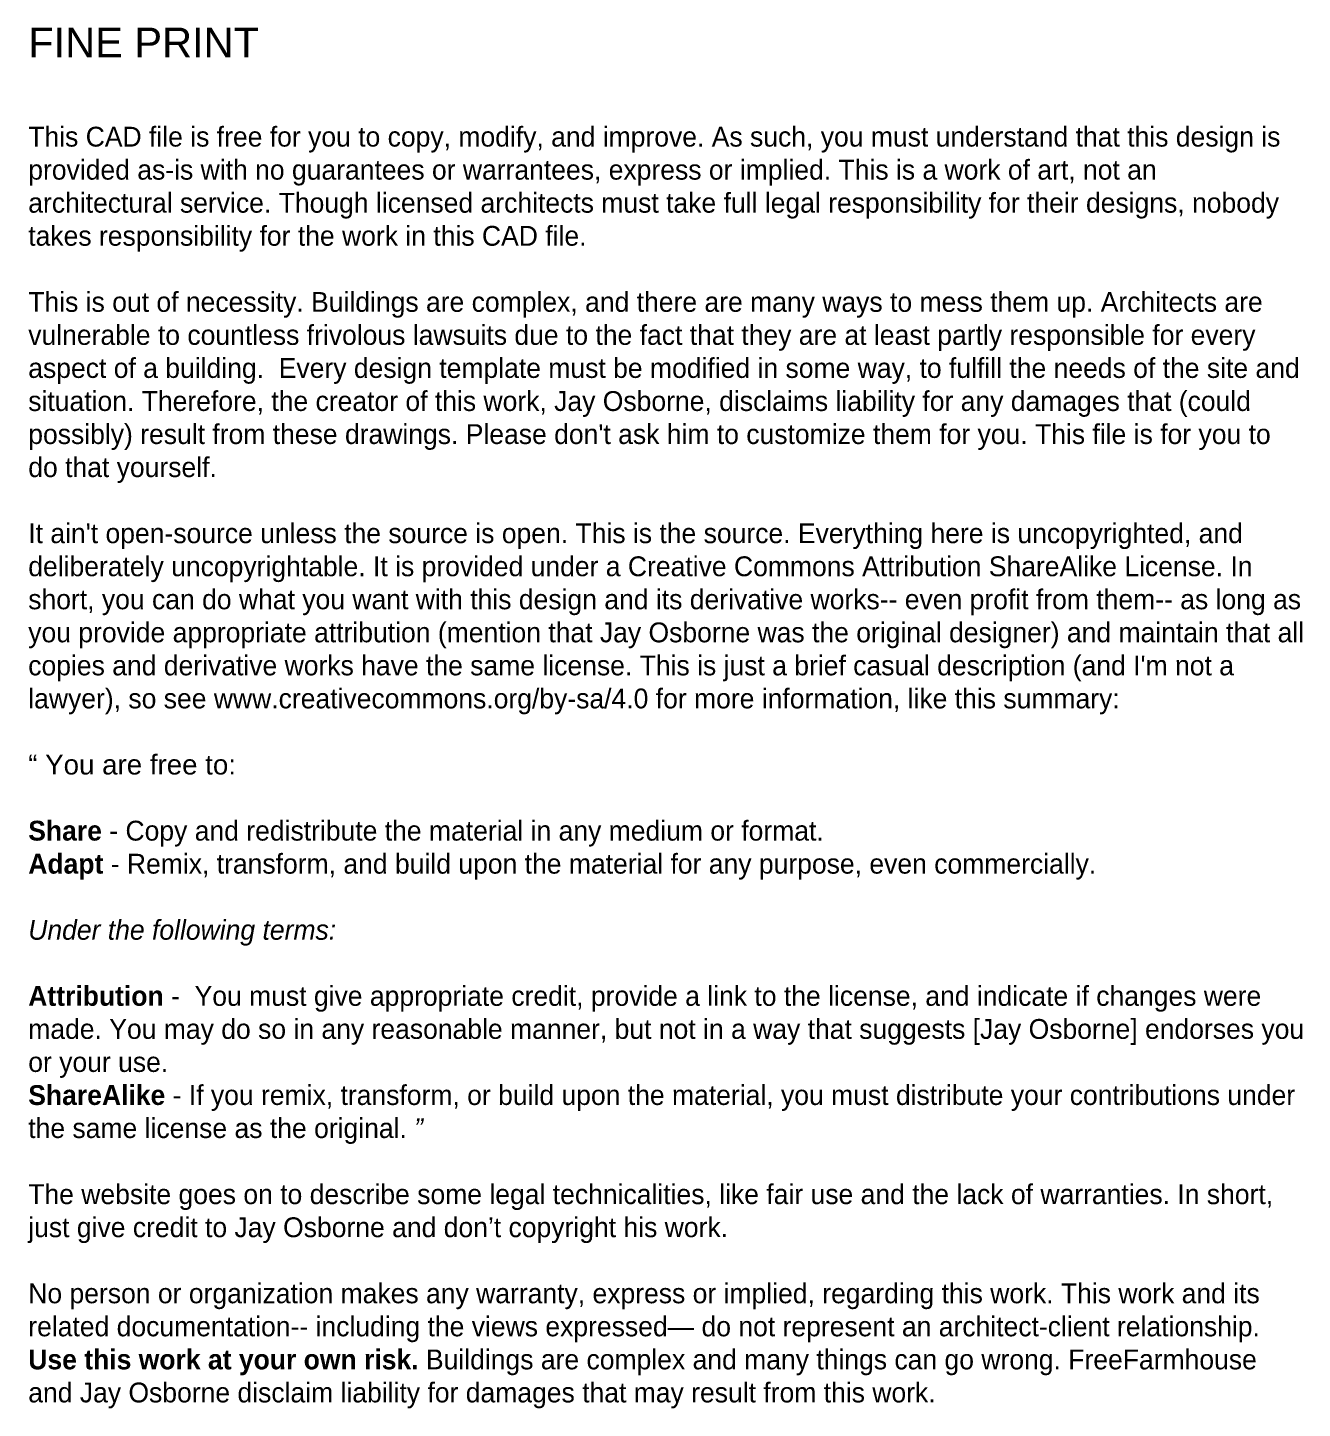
# Model space of a CAD drawing. Header units: inches. Extents: x -54 to 15382, y 469 to 41738.
# Drawn here: x -54 to 15382, y 25022 to 41738 of the extents above; entities that cross this region are included whole.
import ezdxf

# ---------------------------------------------------------------- set-up
doc = ezdxf.new("R2010")
doc.units = ezdxf.units.IN
doc.header["$MEASUREMENT"] = 0
doc.layers.get('0').update_dxf_attribs({"lineweight": 9})
doc.styles.get("Standard").update_dxf_attribs({"font": 'arial.ttf'})

msp = doc.modelspace()

# ---------------------------------------------------------------- texts
at = {"ltscale": 0.1, "insert": (-46.6077515, 41737.766383), "char_height": 240, "width": 15406.160386724, "attachment_point": 1}
msp.add_mtext("{\\H1.5x;FINE PRINT\\P\\P\\fAvenir|b0|i0|c0|p0;\\H0.666667x;This CAD file is free for you to copy, modify, and improve. As such, you must understand that this design is provided as-is with no guarantees or warrantees, express or implied. This is a work of art, not an architectural service. Though licensed architects must take full legal responsibility for their designs, nobody takes responsibility for the work in this CAD file. \\P\\PThis is out of necessity. Buildings are complex, and there are many ways to mess them up. Architects are vulnerable to countless frivolous lawsuits due to the fact that they are at least partly responsible for every aspect of a building.  Every design template must be modified in some way, to fulfill the needs of the site and situation. Therefore, the creator of this work, Jay Osborne, disclaims liability for any damages that (could possibly) result from these drawings. Please don't ask him to customize them for you. This file is for you to do that yourself.\\P\\PIt ain't open-source unless the source is open. This is the source. Everything here is uncopyrighted, and deliberately uncopyrightable. It is provided under a Creative Commons Attribution ShareAlike License. In short, you can do what you want with this design and its derivative works-- even profit from them-- as long as you provide appropriate attribution (mention that Jay Osborne was the original designer) and maintain that all copies and derivative works have the same license. This is just a brief casual description (and I'm not a lawyer), so see www.creativecommons.org/by-sa/4.0 for more information, like this summary:\\fArial|b0|i0|c1|p0;\\P\\P“ You are free to:\\P\\fAvenir|b0|i0|c1|p0;\\P\\fAvenir|b1|i0|c1|p0;Share\\fAvenir|b0|i0|c1|p0; - Copy and redistribute the material in any medium or format.\\P\\fAvenir|b1|i0|c1|p0;Adapt\\fAvenir|b0|i0|c1|p0; - Remix, transform, and build upon the material for any purpose, even commercially.\\P\\P\\fAvenir|b0|i1|c1|p0;Under the following terms:\\P\\fAvenir|b0|i0|c1|p0;\\P\\fAvenir|b1|i0|c1|p0;Attribution\\fAvenir|b0|i0|c1|p0; -\xa0 You must give appropriate credit, provide a link to the license, and indicate if changes were made. You may do so in any reasonable manner, but not in a way that suggests [Jay Osborne] endorses you or your use.\\P\\fAvenir|b1|i0|c1|p0;ShareAlike\\fAvenir|b0|i0|c1|p0; - If you remix, transform, or build upon the material, you must distribute your contributions under the same license as the original. \\fAvenir|b0|i1|c1|p0;”\\P\\fAvenir|b0|i0|c1|p0;\\PThe website goes on to describe some legal technicalities, like fair use and the lack of warranties. In short, just give credit to Jay Osborne and don’t copyright his work.\\P\\PNo person or organization makes any warranty, express or implied, regarding this work. This work and its related documentation-- including the views expressed— do not represent an architect-client relationship. \\fAvenir|b1|i0|c1|p0;Use this work at your own risk.\\fAvenir|b0|i0|c1|p0; Buildings are complex and many things can go wrong. FreeFarmhouse and Jay Osborne disclaim liability for damages that may result from this work.\\Farsimp.shx|c1; }", dxfattribs=at)

doc.saveas('drawing.dxf')
